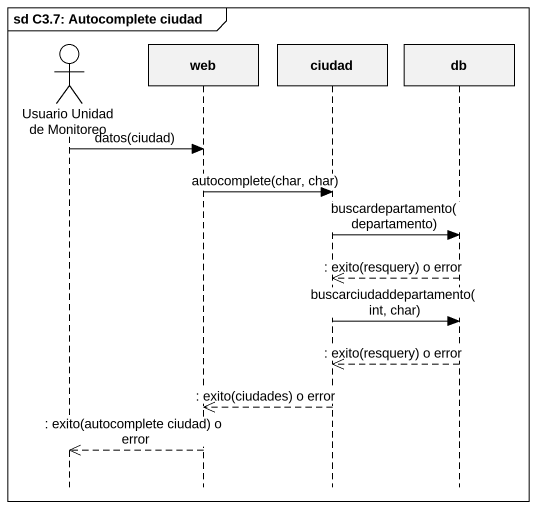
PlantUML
@startuml
mainframe sd C3.7: Autocomplete ciudad
hide footbox
actor "Usuario Unidad de Monitoreo" as Usuario_Unidad_de_Monitoreo
participant web
participant ciudad
participant db

Usuario_Unidad_de_Monitoreo -> web : datos(ciudad)
web -> ciudad : autocomplete(char, char)
ciudad -> db : buscardepartamento(departamento)
db -->> ciudad : : exito(resquery) o error
ciudad -> db : buscarciudaddepartamento(int, char)
db -->> ciudad : : exito(resquery) o error
ciudad -->> web : : exito(ciudades) o error
web -->> Usuario_Unidad_de_Monitoreo : : exito(autocomplete ciudad) o error
@enduml
